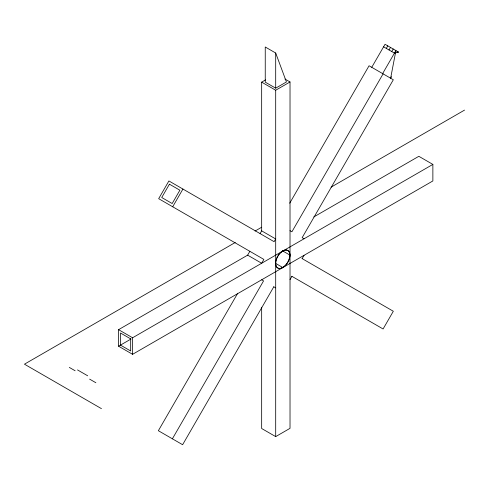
<?xml version="1.0" encoding="UTF-8"?>
<svg xmlns="http://www.w3.org/2000/svg" width="489" height="489" viewBox="0 0 489 489"><rect width="100%" height="100%" fill="white"/><g stroke="black" fill="none" stroke-linecap="round" stroke-linejoin="round"><path stroke-width="0.73" d="M172.703 206.774L182.935 189.054M313.797 216.951L418.841 156.309L432.869 164.408L432.869 180.948L132.592 354.311L118.57 346.212L118.57 329.672L247.636 255.154L249.848 251.315M260.081 233.601L261.664 230.857L261.664 82.14L265.57 79.884M237.709 293.278L158.363 430.711L182.617 444.715L273.791 286.798M289.714 203.198L369.067 65.764L393.321 79.768L302.147 237.685L304.042 238.785M371.75 67.311L385.045 44.285L398.566 52.091L394.458 53.105L383.578 46.828M386.298 48.399L387.765 45.856M389.018 49.97L390.485 47.427M391.738 51.534L393.205 48.992M382.63 73.594L395.925 50.563L390.632 78.216L391.5 76.712M172.385 438.81L263.565 280.894L261.652 279.787M383.089 73.863L291.915 231.78L290.001 230.674M290.02 279.622L291.915 276.334M302.147 258.614L304.042 255.325M275.692 88.167L286.432 81.969L275.692 53.014L265.246 46.987L265.246 82.14L275.692 88.167L275.692 53.014M261.664 82.14L275.692 90.239L290.02 81.969L290.02 428.34L275.692 436.61L261.664 428.511L261.664 307.251M235.246 242.489L24.45 364.189L101.455 408.651M255.075 231.04L261.682 227.226M331.065 187.165L464.55 110.098M118.57 329.672L132.592 337.771L432.869 164.408M118.57 346.212L131.076 338.987M397.05 51.968L398.566 52.091M284.916 79.022L290.02 81.969M261.664 230.857L275.692 238.956L274.109 241.694L168.907 180.954L158.674 198.675L263.877 259.414L261.664 263.253L247.636 255.154M301.994 258.528L393.321 311.255L383.089 328.975L291.762 276.242M282.599 250.869L289.867 255.069M275.435 263.278L282.703 267.477M273.779 286.786L275.692 287.893M77.506 369.916L87.696 375.803M69.322 367.41L75.141 370.766M89.615 379.128L95.881 382.746M275.692 90.239L275.692 436.61M132.592 337.771L132.592 354.311M285.154 250.013A10.128 5.85 -60 0 1 288.773 260.093A10.128 5.85 -60 0 1 277.715 268.015A10.128 5.85 -60 0 1 278.73 254.622M279.121 254.109A10.128 5.85 -60 0 1 284.561 250.142M169.432 184.188L161.737 197.513L172.177 203.54L179.873 190.215L169.432 184.188M130.673 338.877L120.49 332.997L120.49 345.106L130.673 350.986L130.673 338.877M284.708 266.205A10.128 5.85 -60 0 0 287.917 250.515A10.128 5.85 -60 0 0 275.937 261.144A10.128 5.85 -60 0 0 284.708 266.205"/></g></svg>
